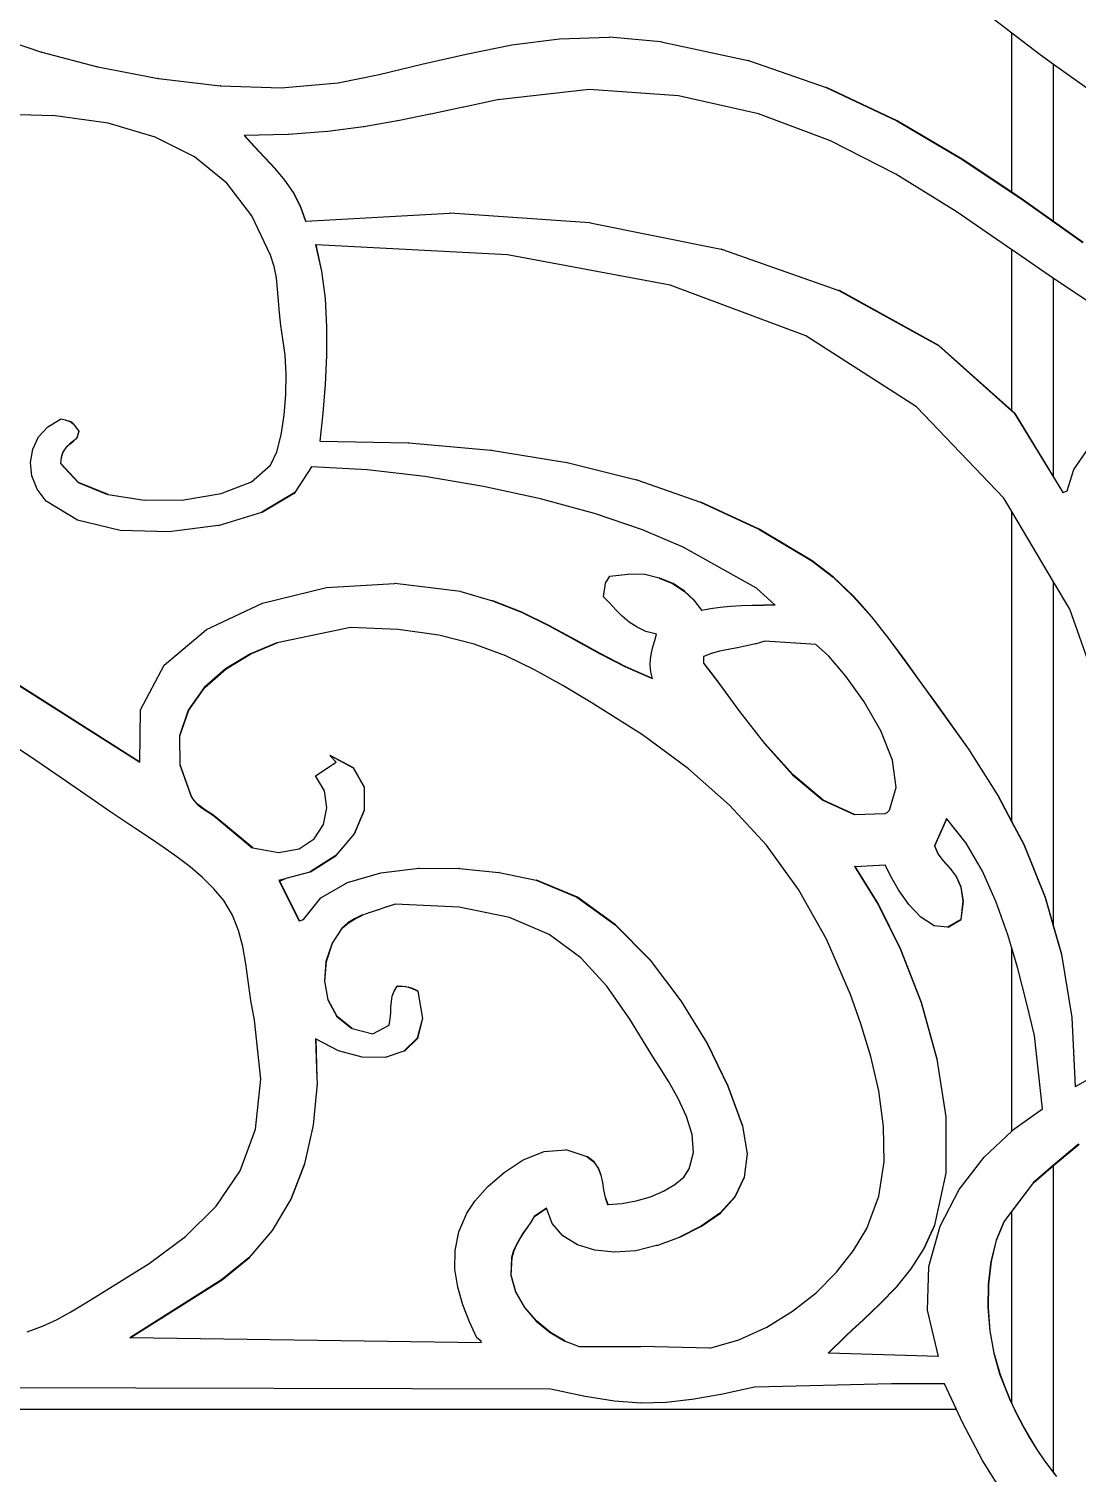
# Model space of a CAD drawing. Header units: inches. Extents: x -343 to 13887, y -13069 to -746.
# Drawn here: x 3454.14 to 3466.87, y -9229.46 to -9211.92 of the extents above; entities that cross this region are included whole.
import ezdxf

# ---------------------------------------------------------------- set-up
doc = ezdxf.new("R2010")
doc.units = ezdxf.units.IN
doc.header["$LTSCALE"] = 17
doc.header["$MEASUREMENT"] = 0
doc.layers.add('OUTLINE', color=1, linetype='Continuous', lineweight=25)

# ---------------------------------------------------------------- blocks, each defined once
blk = doc.blocks.new('fddd')
for p, q in [((-430.42, -3274.936), (-430.787, -3274.655)), ((-442.791, -3274.97), (-442.204, -3275.167)), ((-435.913, -3275.006), (-435.311, -3274.987)), ((-435.311, -3274.987), (-435.31, -3274.987)), ((-435.306, -3274.987), (-435.31, -3274.987)), ((-434.684, -3275.041), (-435.306, -3274.987)), ((-430.42, -3276.869), (-430.42, -3274.936)), ((-430.075, -3275.2), (-430.42, -3274.936)), ((-442.2, -3275.167), (-442.204, -3275.167)), ((-442.2, -3275.167), (-441.523, -3275.345)), ((-437.048, -3275.19), (-436.492, -3275.08)), ((-436.492, -3275.08), (-435.913, -3275.006)), ((-434.68, -3275.041), (-434.684, -3275.041)), ((-434.68, -3275.041), (-433.622, -3275.269)), ((-441.519, -3275.345), (-441.523, -3275.345)), ((-441.519, -3275.345), (-440.788, -3275.487)), ((-438.102, -3275.438), (-437.585, -3275.315)), ((-437.585, -3275.315), (-437.048, -3275.19)), ((-433.617, -3275.269), (-433.622, -3275.269)), ((-433.617, -3275.269), (-432.673, -3275.596)), ((-429.913, -3275.316), (-430.075, -3275.2)), ((-429.913, -3277.223), (-429.913, -3275.316)), ((-429.345, -3275.722), (-429.913, -3275.316)), ((-440.783, -3275.487), (-440.788, -3275.487)), ((-440.783, -3275.487), (-440.033, -3275.578)), ((-438.602, -3275.538), (-438.102, -3275.438)), ((-440.028, -3275.578), (-440.033, -3275.578)), ((-440.028, -3275.578), (-439.293, -3275.601)), ((-439.293, -3275.601), (-438.602, -3275.538)), ((-435.552, -3275.621), (-436.663, -3275.746)), ((-434.467, -3275.698), (-435.552, -3275.621)), ((-433.496, -3275.916), (-434.467, -3275.698)), ((-432.673, -3275.596), (-431.817, -3276.002)), ((-432.669, -3275.596), (-432.673, -3275.596)), ((-431.812, -3276.002), (-432.669, -3275.596)), ((-437.082, -3275.834), (-437.477, -3275.921)), ((-437.077, -3275.834), (-437.082, -3275.834)), ((-436.668, -3275.746), (-437.077, -3275.834)), ((-436.663, -3275.746), (-436.668, -3275.746)), ((-442.843, -3275.912), (-442.067, -3275.937)), ((-441.395, -3276.031), (-442.067, -3275.937)), ((-440.823, -3276.198), (-441.395, -3276.031)), ((-437.881, -3276.002), (-438.288, -3276.073)), ((-437.876, -3276.002), (-437.881, -3276.002)), ((-437.482, -3275.921), (-437.876, -3276.002)), ((-437.477, -3275.921), (-437.482, -3275.921)), ((-432.623, -3276.244), (-433.496, -3275.916)), ((-431.817, -3276.002), (-431.027, -3276.465)), ((-431.812, -3276.002), (-431.817, -3276.002)), ((-431.023, -3276.465), (-431.812, -3276.002)), ((-440.344, -3276.439), (-440.823, -3276.198)), ((-439.743, -3276.181), (-439.621, -3276.313)), ((-439.738, -3276.181), (-439.743, -3276.181)), ((-439.21, -3276.167), (-439.738, -3276.181)), ((-439.616, -3276.313), (-439.738, -3276.181)), ((-439.206, -3276.167), (-439.21, -3276.167)), ((-438.732, -3276.129), (-439.206, -3276.167)), ((-438.727, -3276.129), (-438.732, -3276.129)), ((-438.293, -3276.073), (-438.727, -3276.129)), ((-438.288, -3276.073), (-438.293, -3276.073)), ((-439.621, -3276.313), (-439.495, -3276.445)), ((-439.616, -3276.313), (-439.621, -3276.313)), ((-439.49, -3276.445), (-439.616, -3276.313)), ((-431.829, -3276.651), (-432.623, -3276.244)), ((-439.955, -3276.757), (-440.344, -3276.439)), ((-439.495, -3276.445), (-439.37, -3276.58)), ((-439.49, -3276.445), (-439.495, -3276.445)), ((-439.366, -3276.58), (-439.49, -3276.445)), ((-431.027, -3276.465), (-430.282, -3276.965)), ((-431.023, -3276.465), (-431.027, -3276.465)), ((-430.42, -3276.869), (-431.023, -3276.465)), ((-439.37, -3276.58), (-439.253, -3276.722)), ((-439.366, -3276.58), (-439.37, -3276.58)), ((-439.248, -3276.722), (-439.366, -3276.58)), ((-439.253, -3276.722), (-439.148, -3276.873)), ((-439.248, -3276.722), (-439.253, -3276.722)), ((-439.143, -3276.873), (-439.248, -3276.722)), ((-431.097, -3277.104), (-431.829, -3276.651)), ((-439.648, -3277.154), (-439.955, -3276.757)), ((-439.148, -3276.873), (-439.062, -3277.038)), ((-439.143, -3276.873), (-439.148, -3276.873)), ((-439.057, -3277.038), (-439.143, -3276.873)), ((-430.278, -3276.965), (-430.42, -3276.869)), ((-439.062, -3277.038), (-438.999, -3277.218)), ((-439.057, -3277.038), (-439.062, -3277.038)), ((-438.994, -3277.218), (-439.057, -3277.038)), ((-430.42, -3277.567), (-431.097, -3277.104)), ((-430.282, -3276.965), (-429.559, -3277.478)), ((-430.278, -3276.965), (-430.282, -3276.965)), ((-429.913, -3277.223), (-430.278, -3276.965)), ((-439.421, -3277.633), (-439.648, -3277.154)), ((-438.999, -3277.218), (-438.994, -3277.218)), ((-438.994, -3277.218), (-437.248, -3277.122)), ((-437.248, -3277.122), (-437.245, -3277.122)), ((-437.243, -3277.122), (-437.245, -3277.122)), ((-435.545, -3277.241), (-437.243, -3277.122)), ((-435.54, -3277.241), (-435.545, -3277.241)), ((-435.54, -3277.241), (-433.949, -3277.559)), ((-429.554, -3277.478), (-429.913, -3277.223)), ((-438.875, -3277.508), (-438.804, -3277.828)), ((-438.87, -3277.509), (-438.875, -3277.508)), ((-438.799, -3277.828), (-438.87, -3277.509)), ((-436.546, -3277.629), (-438.87, -3277.509)), ((-434.569, -3277.998), (-436.546, -3277.629)), ((-433.945, -3277.559), (-433.949, -3277.559)), ((-433.945, -3277.559), (-432.519, -3278.061)), ((-430.42, -3279.519), (-430.42, -3277.567)), ((-430.41, -3277.573), (-430.42, -3277.567)), ((-429.913, -3277.915), (-430.41, -3277.573)), ((-439.379, -3277.77), (-439.421, -3277.633)), ((-439.352, -3277.908), (-439.379, -3277.77)), ((-439.336, -3278.046), (-439.352, -3277.908)), ((-438.799, -3277.828), (-438.804, -3277.828)), ((-438.804, -3277.828), (-438.761, -3278.161)), ((-438.756, -3278.161), (-438.799, -3277.828)), ((-429.913, -3280.322), (-429.913, -3277.915)), ((-429.75, -3278.027), (-429.913, -3277.915)), ((-439.324, -3278.188), (-439.336, -3278.046)), ((-432.92, -3278.614), (-434.569, -3277.998)), ((-432.519, -3278.061), (-431.311, -3278.731)), ((-432.514, -3278.061), (-432.519, -3278.061)), ((-431.307, -3278.731), (-432.514, -3278.061)), ((-429.5, -3278.193), (-429.75, -3278.027)), ((-439.313, -3278.334), (-439.324, -3278.188)), ((-438.756, -3278.161), (-438.761, -3278.161)), ((-438.761, -3278.161), (-438.742, -3278.503)), ((-438.737, -3278.503), (-438.756, -3278.161)), ((-439.297, -3278.487), (-439.313, -3278.334)), ((-439.272, -3278.649), (-439.297, -3278.487)), ((-438.742, -3278.503), (-438.743, -3278.755)), ((-438.737, -3278.503), (-438.742, -3278.503)), ((-438.738, -3278.755), (-438.737, -3278.503)), ((-439.245, -3278.846), (-439.272, -3278.649)), ((-431.576, -3279.476), (-432.92, -3278.614)), ((-439.233, -3279.077), (-439.245, -3278.846)), ((-438.743, -3278.852), (-438.76, -3279.202)), ((-438.755, -3279.202), (-438.738, -3278.852)), ((-438.743, -3278.755), (-438.738, -3278.755)), ((-438.743, -3278.755), (-438.743, -3278.852)), ((-438.738, -3278.852), (-438.743, -3278.852)), ((-438.738, -3278.852), (-438.738, -3278.755)), ((-431.307, -3278.731), (-431.311, -3278.731)), ((-431.311, -3278.731), (-430.386, -3279.555)), ((-431.307, -3278.731), (-430.42, -3279.519)), ((-439.236, -3279.325), (-439.233, -3279.077)), ((-438.76, -3279.202), (-438.789, -3279.551)), ((-438.784, -3279.551), (-438.755, -3279.202)), ((-438.755, -3279.202), (-438.76, -3279.202)), ((-439.256, -3279.576), (-439.236, -3279.325)), ((-438.789, -3279.551), (-438.825, -3279.893)), ((-438.821, -3279.893), (-438.784, -3279.551)), ((-438.784, -3279.551), (-438.789, -3279.551)), ((-430.516, -3280.582), (-431.576, -3279.476)), ((-430.381, -3279.555), (-430.42, -3279.519)), ((-430.381, -3279.555), (-430.386, -3279.555)), ((-430.386, -3279.555), (-429.913, -3280.329)), ((-429.913, -3280.322), (-430.381, -3279.555)), ((-442.241, -3279.84), (-442.129, -3279.716)), ((-442.129, -3279.716), (-441.975, -3279.624)), ((-441.972, -3279.625), (-441.975, -3279.624)), ((-441.97, -3279.624), (-441.972, -3279.625)), ((-441.915, -3279.635), (-441.97, -3279.624)), ((-441.91, -3279.635), (-441.915, -3279.635)), ((-441.91, -3279.635), (-441.872, -3279.648)), ((-441.868, -3279.648), (-441.872, -3279.648)), ((-441.872, -3279.648), (-441.842, -3279.663)), ((-441.837, -3279.663), (-441.868, -3279.648)), ((-441.837, -3279.663), (-441.842, -3279.663)), ((-441.842, -3279.663), (-441.819, -3279.681)), ((-441.814, -3279.681), (-441.837, -3279.663)), ((-441.819, -3279.681), (-441.8, -3279.704)), ((-441.814, -3279.681), (-441.819, -3279.681)), ((-441.795, -3279.704), (-441.814, -3279.681)), ((-441.795, -3279.704), (-441.8, -3279.704)), ((-441.8, -3279.704), (-441.779, -3279.733)), ((-441.774, -3279.733), (-441.795, -3279.704)), ((-441.774, -3279.733), (-441.779, -3279.733)), ((-441.779, -3279.733), (-441.752, -3279.769)), ((-441.747, -3279.769), (-441.774, -3279.733)), ((-439.292, -3279.813), (-439.256, -3279.576)), ((-442.311, -3279.988), (-442.241, -3279.84)), ((-441.82, -3279.891), (-441.86, -3279.925)), ((-441.856, -3279.925), (-441.816, -3279.891)), ((-441.776, -3279.852), (-441.82, -3279.891)), ((-441.816, -3279.891), (-441.82, -3279.891)), ((-441.816, -3279.891), (-441.772, -3279.852)), ((-441.752, -3279.769), (-441.776, -3279.852)), ((-441.772, -3279.852), (-441.776, -3279.852)), ((-441.772, -3279.852), (-441.747, -3279.769)), ((-441.747, -3279.769), (-441.752, -3279.769)), ((-439.347, -3280.02), (-439.292, -3279.813)), ((-438.821, -3279.893), (-438.825, -3279.893)), ((-438.821, -3279.893), (-437.746, -3279.914)), ((-442.338, -3280.149), (-442.311, -3279.988)), ((-441.949, -3280.034), (-441.965, -3280.09)), ((-441.961, -3280.09), (-441.944, -3280.034)), ((-441.925, -3279.991), (-441.949, -3280.034)), ((-441.944, -3280.034), (-441.949, -3280.034)), ((-441.944, -3280.034), (-441.92, -3279.991)), ((-441.895, -3279.956), (-441.925, -3279.991)), ((-441.92, -3279.991), (-441.925, -3279.991)), ((-441.92, -3279.991), (-441.891, -3279.956)), ((-441.86, -3279.925), (-441.895, -3279.956)), ((-441.891, -3279.956), (-441.895, -3279.956)), ((-441.891, -3279.956), (-441.856, -3279.925)), ((-441.856, -3279.925), (-441.86, -3279.925)), ((-439.421, -3280.184), (-439.347, -3280.02)), ((-437.742, -3279.914), (-437.746, -3279.914)), ((-437.742, -3279.914), (-436.748, -3280.001)), ((-436.743, -3280.001), (-436.748, -3280.001)), ((-436.743, -3280.001), (-435.826, -3280.151)), ((-429.668, -3280.235), (-429.513, -3280.012)), ((-442.32, -3280.314), (-442.338, -3280.149)), ((-441.965, -3280.09), (-441.975, -3280.163)), ((-441.97, -3280.163), (-441.975, -3280.163)), ((-441.975, -3280.163), (-441.76, -3280.392)), ((-441.97, -3280.163), (-441.961, -3280.09)), ((-441.755, -3280.392), (-441.97, -3280.163)), ((-441.961, -3280.09), (-441.965, -3280.09)), ((-439.652, -3280.387), (-439.421, -3280.184)), ((-438.925, -3280.204), (-439.127, -3280.515)), ((-439.122, -3280.515), (-438.92, -3280.205)), ((-438.92, -3280.205), (-438.925, -3280.204)), ((-438.251, -3280.241), (-438.92, -3280.205)), ((-437.547, -3280.322), (-438.251, -3280.241)), ((-435.821, -3280.151), (-435.826, -3280.151)), ((-435.821, -3280.151), (-434.978, -3280.362)), ((-429.75, -3280.495), (-429.668, -3280.235)), ((-442.257, -3280.474), (-442.32, -3280.314)), ((-441.755, -3280.392), (-441.76, -3280.392)), ((-441.76, -3280.392), (-441.401, -3280.538)), ((-441.396, -3280.538), (-441.755, -3280.392)), ((-440.023, -3280.528), (-439.652, -3280.387)), ((-436.835, -3280.442), (-437.547, -3280.322)), ((-434.973, -3280.362), (-434.978, -3280.362)), ((-434.973, -3280.362), (-434.201, -3280.633)), ((-429.913, -3280.329), (-429.913, -3280.322)), ((-429.795, -3280.514), (-429.913, -3280.322)), ((-429.913, -3280.329), (-429.799, -3280.516)), ((-442.148, -3280.619), (-442.257, -3280.474)), ((-441.396, -3280.538), (-441.401, -3280.538)), ((-441.396, -3280.538), (-440.954, -3280.608)), ((-440.954, -3280.608), (-440.475, -3280.603)), ((-440.475, -3280.603), (-440.023, -3280.528)), ((-439.127, -3280.515), (-439.528, -3280.755)), ((-439.523, -3280.755), (-439.122, -3280.515)), ((-439.122, -3280.515), (-439.127, -3280.515)), ((-436.142, -3280.594), (-436.835, -3280.442)), ((-435.49, -3280.771), (-436.142, -3280.594)), ((-430.42, -3280.744), (-430.516, -3280.582)), ((-429.799, -3280.516), (-429.795, -3280.514)), ((-429.795, -3280.514), (-429.75, -3280.495)), ((-441.768, -3280.853), (-442.148, -3280.619)), ((-440.056, -3280.917), (-439.528, -3280.755)), ((-439.523, -3280.755), (-439.528, -3280.755)), ((-434.905, -3280.968), (-435.49, -3280.771)), ((-434.201, -3280.633), (-433.493, -3280.961)), ((-434.196, -3280.633), (-434.201, -3280.633)), ((-433.488, -3280.961), (-434.196, -3280.633)), ((-430.42, -3284.509), (-430.42, -3280.744)), ((-429.913, -3281.601), (-430.42, -3280.744)), ((-441.248, -3280.975), (-441.768, -3280.853)), ((-440.06, -3280.917), (-440.652, -3280.993)), ((-440.056, -3280.917), (-440.06, -3280.917)), ((-433.488, -3280.961), (-433.493, -3280.961)), ((-433.493, -3280.961), (-432.849, -3281.345)), ((-432.845, -3281.345), (-433.488, -3280.961)), ((-440.652, -3280.993), (-441.248, -3280.975)), ((-434.412, -3281.179), (-434.905, -3280.968)), ((-433.519, -3281.677), (-434.412, -3281.179)), ((-432.845, -3281.345), (-432.849, -3281.345)), ((-432.849, -3281.345), (-432.589, -3281.545)), ((-432.584, -3281.545), (-432.845, -3281.345)), ((-438.741, -3281.669), (-437.919, -3281.619)), ((-437.917, -3281.619), (-437.919, -3281.619)), ((-437.914, -3281.619), (-437.917, -3281.619)), ((-437.114, -3281.718), (-437.914, -3281.619)), ((-435.379, -3281.781), (-435.354, -3281.615)), ((-435.354, -3281.615), (-435.304, -3281.532)), ((-435.304, -3281.532), (-435.085, -3281.505)), ((-435.081, -3281.505), (-435.085, -3281.505)), ((-435.08, -3281.505), (-435.081, -3281.505)), ((-434.883, -3281.513), (-435.08, -3281.505)), ((-434.878, -3281.513), (-434.883, -3281.513)), ((-434.701, -3281.554), (-434.878, -3281.513)), ((-434.701, -3281.554), (-434.539, -3281.621)), ((-434.696, -3281.554), (-434.701, -3281.554)), ((-434.534, -3281.621), (-434.696, -3281.554)), ((-434.539, -3281.621), (-434.399, -3281.712)), ((-434.534, -3281.621), (-434.539, -3281.621)), ((-434.394, -3281.712), (-434.534, -3281.621)), ((-432.584, -3281.545), (-432.589, -3281.545)), ((-432.589, -3281.545), (-432.349, -3281.774)), ((-432.344, -3281.774), (-432.584, -3281.545)), ((-429.913, -3285.774), (-429.913, -3281.601)), ((-429.716, -3281.932), (-429.913, -3281.601)), ((-439.522, -3281.859), (-438.741, -3281.669)), ((-437.11, -3281.718), (-437.114, -3281.718)), ((-437.11, -3281.718), (-436.728, -3281.83)), ((-436.723, -3281.83), (-436.728, -3281.83)), ((-436.728, -3281.83), (-436.375, -3281.97)), ((-436.37, -3281.97), (-436.723, -3281.83)), ((-435.302, -3281.86), (-435.379, -3281.781)), ((-434.394, -3281.712), (-434.399, -3281.712)), ((-434.399, -3281.712), (-434.282, -3281.822)), ((-434.277, -3281.822), (-434.394, -3281.712)), ((-434.282, -3281.822), (-434.188, -3281.946)), ((-434.277, -3281.822), (-434.282, -3281.822)), ((-434.184, -3281.946), (-434.277, -3281.822)), ((-433.296, -3281.884), (-433.519, -3281.677)), ((-432.344, -3281.774), (-432.349, -3281.774)), ((-432.349, -3281.774), (-432.267, -3281.866)), ((-432.263, -3281.865), (-432.344, -3281.774)), ((-440.199, -3282.177), (-439.522, -3281.859)), ((-436.375, -3281.97), (-436.047, -3282.13)), ((-436.37, -3281.97), (-436.375, -3281.97)), ((-436.043, -3282.13), (-436.37, -3281.97)), ((-435.228, -3281.94), (-435.302, -3281.86)), ((-435.151, -3282.017), (-435.228, -3281.94)), ((-434.188, -3281.946), (-434.184, -3281.946)), ((-434.184, -3281.946), (-434.079, -3281.923)), ((-434.079, -3281.923), (-433.962, -3281.906)), ((-433.962, -3281.906), (-433.838, -3281.894)), ((-433.838, -3281.894), (-433.709, -3281.887)), ((-433.709, -3281.887), (-433.574, -3281.884)), ((-433.574, -3281.884), (-433.436, -3281.884)), ((-433.436, -3281.884), (-433.434, -3281.884)), ((-433.431, -3281.884), (-433.434, -3281.884)), ((-433.296, -3281.884), (-433.431, -3281.884)), ((-432.267, -3281.866), (-432.263, -3281.865)), ((-432.267, -3281.866), (-432.126, -3282.024)), ((-432.121, -3282.024), (-432.263, -3281.865)), ((-429.155, -3283.523), (-429.716, -3281.932)), ((-440.713, -3282.612), (-440.199, -3282.177)), ((-438.453, -3282.154), (-439.341, -3282.341)), ((-437.874, -3282.177), (-438.453, -3282.154)), ((-437.379, -3282.246), (-437.874, -3282.177)), ((-436.047, -3282.13), (-435.734, -3282.301)), ((-436.043, -3282.13), (-436.047, -3282.13)), ((-435.729, -3282.301), (-436.043, -3282.13)), ((-435.067, -3282.089), (-435.151, -3282.017)), ((-434.972, -3282.151), (-435.067, -3282.089)), ((-434.863, -3282.202), (-434.972, -3282.151)), ((-432.121, -3282.024), (-432.126, -3282.024)), ((-432.126, -3282.024), (-431.917, -3282.289)), ((-431.912, -3282.289), (-432.121, -3282.024)), ((-439.346, -3282.341), (-439.666, -3282.473)), ((-439.662, -3282.473), (-439.341, -3282.341)), ((-439.341, -3282.341), (-439.346, -3282.341)), ((-436.949, -3282.356), (-437.379, -3282.246)), ((-436.567, -3282.499), (-436.949, -3282.356)), ((-435.729, -3282.301), (-435.734, -3282.301)), ((-435.734, -3282.301), (-435.426, -3282.471)), ((-435.421, -3282.471), (-435.729, -3282.301)), ((-434.734, -3282.237), (-434.863, -3282.202)), ((-434.778, -3282.389), (-434.756, -3282.314)), ((-434.756, -3282.314), (-434.734, -3282.237)), ((-433.531, -3282.352), (-433.639, -3282.378)), ((-433.526, -3282.352), (-433.531, -3282.352)), ((-433.42, -3282.32), (-433.526, -3282.352)), ((-432.8, -3282.361), (-433.42, -3282.32)), ((-432.643, -3282.502), (-432.8, -3282.361)), ((-431.912, -3282.289), (-431.917, -3282.289)), ((-431.917, -3282.289), (-431.718, -3282.559)), ((-431.713, -3282.559), (-431.912, -3282.289)), ((-439.666, -3282.473), (-439.968, -3282.656)), ((-439.963, -3282.656), (-439.662, -3282.473)), ((-439.662, -3282.473), (-439.666, -3282.473)), ((-436.215, -3282.669), (-436.567, -3282.499)), ((-435.421, -3282.471), (-435.426, -3282.471)), ((-435.426, -3282.471), (-435.112, -3282.633)), ((-435.107, -3282.633), (-435.421, -3282.471)), ((-434.814, -3282.614), (-434.81, -3282.538)), ((-434.81, -3282.538), (-434.797, -3282.463)), ((-434.797, -3282.463), (-434.778, -3282.389)), ((-434.164, -3282.506), (-434.164, -3282.589)), ((-434.159, -3282.506), (-434.164, -3282.506)), ((-434.07, -3282.471), (-434.159, -3282.506)), ((-434.159, -3282.589), (-434.159, -3282.506)), ((-434.066, -3282.471), (-434.07, -3282.471)), ((-433.97, -3282.443), (-434.066, -3282.471)), ((-433.965, -3282.443), (-433.97, -3282.443)), ((-433.865, -3282.421), (-433.965, -3282.443)), ((-433.86, -3282.421), (-433.865, -3282.421)), ((-433.755, -3282.4), (-433.86, -3282.421)), ((-433.75, -3282.4), (-433.755, -3282.4)), ((-433.643, -3282.378), (-433.75, -3282.4)), ((-433.639, -3282.378), (-433.643, -3282.378)), ((-432.435, -3282.744), (-432.643, -3282.502)), ((-442.967, -3282.548), (-441.008, -3283.792)), ((-441.008, -3283.789), (-442.962, -3282.548)), ((-441.003, -3283.154), (-440.713, -3282.612)), ((-439.968, -3282.656), (-440.227, -3282.885)), ((-440.222, -3282.885), (-439.963, -3282.656)), ((-439.963, -3282.656), (-439.968, -3282.656)), ((-435.874, -3282.861), (-436.215, -3282.669)), ((-435.107, -3282.633), (-435.112, -3282.633)), ((-435.112, -3282.633), (-434.783, -3282.776)), ((-434.784, -3282.774), (-435.107, -3282.633)), ((-434.806, -3282.693), (-434.814, -3282.614)), ((-434.784, -3282.774), (-434.806, -3282.693)), ((-434.159, -3282.589), (-434.164, -3282.589)), ((-434.164, -3282.589), (-434.059, -3282.724)), ((-434.056, -3282.722), (-434.159, -3282.589)), ((-431.718, -3282.559), (-431.526, -3282.828)), ((-431.713, -3282.559), (-431.718, -3282.559)), ((-431.521, -3282.828), (-431.713, -3282.559)), ((-440.227, -3282.885), (-440.421, -3283.158)), ((-440.416, -3283.158), (-440.222, -3282.885)), ((-440.222, -3282.885), (-440.227, -3282.885)), ((-435.527, -3283.066), (-435.874, -3282.861)), ((-434.783, -3282.776), (-434.784, -3282.774)), ((-434.059, -3282.724), (-434.056, -3282.722)), ((-434.059, -3282.724), (-433.978, -3282.829)), ((-433.973, -3282.829), (-434.056, -3282.722)), ((-433.978, -3282.829), (-433.727, -3283.173)), ((-433.973, -3282.829), (-433.978, -3282.829)), ((-433.722, -3283.173), (-433.973, -3282.829)), ((-432.213, -3283.057), (-432.435, -3282.744)), ((-431.526, -3282.828), (-431.337, -3283.087)), ((-431.521, -3282.828), (-431.526, -3282.828)), ((-431.332, -3283.087), (-431.521, -3282.828)), ((-434.907, -3283.459), (-435.527, -3283.066)), ((-432.012, -3283.408), (-432.213, -3283.057)), ((-441.008, -3283.789), (-441.003, -3283.154)), ((-440.421, -3283.158), (-440.528, -3283.471)), ((-440.523, -3283.471), (-440.416, -3283.158)), ((-440.416, -3283.158), (-440.421, -3283.158)), ((-433.727, -3283.173), (-433.424, -3283.564)), ((-433.722, -3283.173), (-433.727, -3283.173)), ((-433.419, -3283.564), (-433.722, -3283.173)), ((-431.332, -3283.087), (-431.337, -3283.087)), ((-431.337, -3283.087), (-430.947, -3283.631)), ((-430.942, -3283.631), (-431.332, -3283.087)), ((-431.87, -3283.765), (-432.012, -3283.408)), ((-442.272, -3283.771), (-442.581, -3283.565)), ((-440.528, -3283.471), (-440.524, -3283.822)), ((-440.523, -3283.471), (-440.528, -3283.471)), ((-440.52, -3283.822), (-440.523, -3283.471)), ((-434.348, -3283.871), (-434.907, -3283.459)), ((-433.424, -3283.564), (-433.082, -3283.943)), ((-433.419, -3283.564), (-433.424, -3283.564)), ((-433.077, -3283.943), (-433.419, -3283.564)), ((-441.967, -3283.979), (-442.272, -3283.771)), ((-438.627, -3283.792), (-438.701, -3283.709)), ((-438.697, -3283.709), (-438.701, -3283.709)), ((-438.701, -3283.709), (-438.692, -3283.714)), ((-438.413, -3283.86), (-438.697, -3283.709)), ((-438.697, -3283.709), (-438.692, -3283.714)), ((-438.692, -3283.714), (-438.418, -3283.86)), ((-431.823, -3284.098), (-431.87, -3283.765)), ((-430.942, -3283.631), (-430.947, -3283.631)), ((-430.947, -3283.631), (-430.59, -3284.196)), ((-430.585, -3284.196), (-430.942, -3283.631)), ((-441.008, -3283.792), (-441.008, -3283.789)), ((-440.524, -3283.822), (-440.388, -3284.207)), ((-440.52, -3283.822), (-440.524, -3283.822)), ((-440.383, -3284.207), (-440.52, -3283.822)), ((-438.875, -3283.958), (-438.627, -3283.792)), ((-438.418, -3283.86), (-438.285, -3284.093)), ((-438.413, -3283.86), (-438.418, -3283.86)), ((-438.28, -3284.093), (-438.413, -3283.86)), ((-433.847, -3284.314), (-434.348, -3283.871)), ((-433.082, -3283.943), (-432.715, -3284.25)), ((-433.077, -3283.943), (-433.082, -3283.943)), ((-432.71, -3284.25), (-433.077, -3283.943)), ((-441.664, -3284.188), (-441.967, -3283.979)), ((-438.769, -3284.139), (-438.875, -3283.958)), ((-438.285, -3284.093), (-438.287, -3284.372)), ((-438.28, -3284.093), (-438.285, -3284.093)), ((-438.282, -3284.372), (-438.28, -3284.093)), ((-431.907, -3284.373), (-431.823, -3284.098)), ((-441.361, -3284.396), (-441.664, -3284.188)), ((-440.388, -3284.207), (-440.355, -3284.256)), ((-440.383, -3284.207), (-440.388, -3284.207)), ((-440.35, -3284.256), (-440.383, -3284.207)), ((-440.355, -3284.256), (-440.314, -3284.299)), ((-440.35, -3284.256), (-440.355, -3284.256)), ((-440.309, -3284.299), (-440.35, -3284.256)), ((-438.737, -3284.344), (-438.769, -3284.139)), ((-432.715, -3284.25), (-432.335, -3284.426)), ((-432.71, -3284.25), (-432.715, -3284.25)), ((-432.331, -3284.426), (-432.71, -3284.25)), ((-430.585, -3284.196), (-430.59, -3284.196)), ((-430.59, -3284.196), (-430.42, -3284.518)), ((-430.42, -3284.509), (-430.585, -3284.196)), ((-441.057, -3284.601), (-441.361, -3284.396)), ((-440.314, -3284.299), (-440.267, -3284.337)), ((-440.309, -3284.299), (-440.314, -3284.299)), ((-440.262, -3284.337), (-440.309, -3284.299)), ((-440.267, -3284.337), (-440.217, -3284.372)), ((-440.262, -3284.337), (-440.267, -3284.337)), ((-440.212, -3284.372), (-440.262, -3284.337)), ((-440.217, -3284.372), (-440.165, -3284.406)), ((-440.212, -3284.372), (-440.217, -3284.372)), ((-440.16, -3284.406), (-440.212, -3284.372)), ((-440.165, -3284.406), (-440.113, -3284.44)), ((-440.16, -3284.406), (-440.165, -3284.406)), ((-440.109, -3284.44), (-440.16, -3284.406)), ((-440.113, -3284.44), (-440.065, -3284.477)), ((-440.109, -3284.44), (-440.113, -3284.44)), ((-440.061, -3284.477), (-440.109, -3284.44)), ((-438.778, -3284.546), (-438.737, -3284.344)), ((-438.287, -3284.372), (-438.407, -3284.661)), ((-438.403, -3284.661), (-438.282, -3284.372)), ((-438.282, -3284.372), (-438.287, -3284.372)), ((-433.401, -3284.799), (-433.847, -3284.314)), ((-432.335, -3284.426), (-432.331, -3284.426)), ((-432.331, -3284.426), (-431.957, -3284.414)), ((-431.957, -3284.414), (-431.941, -3284.405)), ((-431.941, -3284.405), (-431.932, -3284.4)), ((-431.932, -3284.4), (-431.924, -3284.393)), ((-431.924, -3284.393), (-431.918, -3284.386)), ((-431.918, -3284.386), (-431.907, -3284.373)), ((-440.893, -3284.71), (-441.057, -3284.601)), ((-440.065, -3284.477), (-439.644, -3284.829)), ((-440.061, -3284.477), (-440.065, -3284.477)), ((-439.639, -3284.829), (-440.061, -3284.477)), ((-438.891, -3284.721), (-438.778, -3284.546)), ((-431.213, -3284.477), (-431.361, -3284.808)), ((-431.357, -3284.808), (-431.21, -3284.48)), ((-431.21, -3284.48), (-431.213, -3284.477)), ((-430.976, -3284.773), (-431.21, -3284.48)), ((-430.42, -3284.518), (-430.42, -3284.509)), ((-430.271, -3284.792), (-430.42, -3284.509)), ((-430.42, -3284.518), (-430.276, -3284.792)), ((-440.726, -3284.822), (-440.893, -3284.71)), ((-440.56, -3284.94), (-440.726, -3284.822)), ((-439.074, -3284.844), (-438.891, -3284.721)), ((-438.407, -3284.661), (-438.631, -3284.923)), ((-438.626, -3284.923), (-438.403, -3284.661)), ((-438.403, -3284.661), (-438.407, -3284.661)), ((-433.01, -3285.337), (-433.401, -3284.799)), ((-431.361, -3284.808), (-431.32, -3284.904)), ((-431.357, -3284.808), (-431.361, -3284.808)), ((-431.316, -3284.904), (-431.357, -3284.808)), ((-430.777, -3285.115), (-430.976, -3284.773)), ((-430.276, -3284.792), (-430.015, -3285.432)), ((-430.271, -3284.792), (-430.276, -3284.792)), ((-430.01, -3285.432), (-430.271, -3284.792)), ((-440.399, -3285.062), (-440.56, -3284.94)), ((-439.639, -3284.829), (-439.644, -3284.829)), ((-439.639, -3284.829), (-439.325, -3284.888)), ((-439.325, -3284.888), (-439.074, -3284.844)), ((-438.631, -3284.923), (-438.941, -3285.123)), ((-438.936, -3285.123), (-438.626, -3284.923)), ((-438.626, -3284.923), (-438.631, -3284.923)), ((-431.32, -3284.904), (-431.252, -3284.989)), ((-431.316, -3284.904), (-431.32, -3284.904)), ((-431.248, -3284.989), (-431.316, -3284.904)), ((-431.252, -3284.989), (-431.173, -3285.077)), ((-431.248, -3284.989), (-431.252, -3284.989)), ((-431.168, -3285.077), (-431.248, -3284.989)), ((-440.248, -3285.192), (-440.399, -3285.062)), ((-439.233, -3285.2), (-438.941, -3285.123)), ((-438.936, -3285.123), (-438.941, -3285.123)), ((-438.489, -3285.25), (-438.082, -3285.133)), ((-438.082, -3285.133), (-437.621, -3285.079)), ((-437.616, -3285.079), (-437.621, -3285.079)), ((-437.616, -3285.079), (-437.134, -3285.081)), ((-437.129, -3285.081), (-437.134, -3285.081)), ((-437.129, -3285.081), (-436.65, -3285.131)), ((-436.645, -3285.131), (-436.65, -3285.131)), ((-436.645, -3285.131), (-436.197, -3285.223)), ((-432.329, -3285.057), (-432.05, -3285.506)), ((-432.324, -3285.057), (-432.329, -3285.057)), ((-432.324, -3285.057), (-431.957, -3285.037)), ((-432.045, -3285.506), (-432.324, -3285.057)), ((-431.895, -3285.169), (-431.957, -3285.037)), ((-431.797, -3285.34), (-431.895, -3285.169)), ((-431.173, -3285.077), (-431.096, -3285.179)), ((-431.168, -3285.077), (-431.173, -3285.077)), ((-431.091, -3285.179), (-431.168, -3285.077)), ((-430.609, -3285.489), (-430.777, -3285.115)), ((-440.11, -3285.328), (-440.248, -3285.192)), ((-439.991, -3285.472), (-440.11, -3285.328)), ((-439.317, -3285.223), (-439.321, -3285.223)), ((-439.321, -3285.223), (-439.314, -3285.238)), ((-439.317, -3285.223), (-439.239, -3285.203)), ((-439.31, -3285.237), (-439.317, -3285.223)), ((-439.314, -3285.238), (-439.31, -3285.237)), ((-439.314, -3285.238), (-439.073, -3285.721)), ((-439.31, -3285.237), (-439.239, -3285.203)), ((-439.069, -3285.719), (-439.31, -3285.237)), ((-439.239, -3285.203), (-439.233, -3285.2)), ((-438.813, -3285.436), (-438.489, -3285.25)), ((-436.197, -3285.223), (-435.701, -3285.43)), ((-436.192, -3285.223), (-436.197, -3285.223)), ((-435.696, -3285.43), (-436.192, -3285.223)), ((-432.67, -3285.938), (-433.01, -3285.337)), ((-431.671, -3285.518), (-431.797, -3285.34)), ((-431.096, -3285.179), (-431.038, -3285.309)), ((-431.091, -3285.179), (-431.096, -3285.179)), ((-431.034, -3285.309), (-431.091, -3285.179)), ((-431.038, -3285.309), (-431.014, -3285.478)), ((-431.034, -3285.309), (-431.038, -3285.309)), ((-431.009, -3285.478), (-431.034, -3285.309)), ((-439.885, -3285.647), (-439.991, -3285.472)), ((-439.024, -3285.7), (-438.813, -3285.436)), ((-438.808, -3285.437), (-438.809, -3285.438)), ((-437.908, -3285.513), (-438.008, -3285.549)), ((-437.132, -3285.55), (-437.908, -3285.513)), ((-435.701, -3285.43), (-435.237, -3285.765)), ((-435.696, -3285.43), (-435.701, -3285.43)), ((-435.232, -3285.765), (-435.696, -3285.43)), ((-432.05, -3285.506), (-431.772, -3286.067)), ((-432.045, -3285.506), (-432.05, -3285.506)), ((-431.767, -3286.067), (-432.045, -3285.506)), ((-431.524, -3285.673), (-431.671, -3285.518)), ((-431.014, -3285.478), (-431.039, -3285.7)), ((-431.034, -3285.7), (-431.009, -3285.478)), ((-431.009, -3285.478), (-431.014, -3285.478)), ((-430.468, -3285.887), (-430.609, -3285.489)), ((-430.01, -3285.432), (-430.015, -3285.432)), ((-430.015, -3285.432), (-429.913, -3285.791)), ((-429.913, -3285.774), (-430.01, -3285.432)), ((-439.81, -3285.833), (-439.885, -3285.647)), ((-439.069, -3285.719), (-439.024, -3285.7)), ((-438.401, -3285.691), (-438.482, -3285.741)), ((-438.477, -3285.741), (-438.396, -3285.691)), ((-438.312, -3285.65), (-438.401, -3285.691)), ((-438.396, -3285.691), (-438.401, -3285.691)), ((-438.396, -3285.691), (-438.307, -3285.65)), ((-438.307, -3285.65), (-438.312, -3285.65)), ((-438.217, -3285.614), (-438.307, -3285.65)), ((-438.212, -3285.614), (-438.217, -3285.614)), ((-438.116, -3285.582), (-438.212, -3285.614)), ((-438.111, -3285.582), (-438.116, -3285.582)), ((-438.013, -3285.549), (-438.111, -3285.582)), ((-438.008, -3285.549), (-438.013, -3285.549)), ((-436.519, -3285.676), (-437.132, -3285.55)), ((-436.037, -3285.885), (-436.519, -3285.676)), ((-431.364, -3285.776), (-431.524, -3285.673)), ((-431.039, -3285.7), (-431.2, -3285.795)), ((-431.195, -3285.795), (-431.034, -3285.7)), ((-431.034, -3285.7), (-431.039, -3285.7)), ((-439.758, -3286.03), (-439.81, -3285.833)), ((-439.073, -3285.721), (-439.069, -3285.719)), ((-438.553, -3285.804), (-438.676, -3285.987)), ((-438.671, -3285.987), (-438.548, -3285.804)), ((-438.482, -3285.741), (-438.553, -3285.804)), ((-438.548, -3285.804), (-438.553, -3285.804)), ((-438.548, -3285.804), (-438.477, -3285.741)), ((-438.477, -3285.741), (-438.482, -3285.741)), ((-435.237, -3285.765), (-434.813, -3286.194)), ((-435.232, -3285.765), (-435.237, -3285.765)), ((-434.808, -3286.194), (-435.232, -3285.765)), ((-431.2, -3285.795), (-431.364, -3285.776)), ((-431.195, -3285.795), (-431.2, -3285.795)), ((-429.913, -3285.791), (-429.913, -3285.774)), ((-429.812, -3286.128), (-429.913, -3285.774)), ((-429.913, -3285.791), (-429.817, -3286.128)), ((-439.721, -3286.238), (-439.758, -3286.03)), ((-438.676, -3285.987), (-438.749, -3286.21)), ((-438.744, -3286.21), (-438.671, -3285.987)), ((-438.671, -3285.987), (-438.676, -3285.987)), ((-435.654, -3286.167), (-436.037, -3285.885)), ((-432.378, -3286.613), (-432.67, -3285.938)), ((-430.42, -3286.048), (-430.468, -3285.887)), ((-430.42, -3288.27), (-430.42, -3286.048)), ((-430.347, -3286.297), (-430.42, -3286.048)), ((-438.749, -3286.21), (-438.767, -3286.448)), ((-438.763, -3286.448), (-438.744, -3286.21)), ((-438.744, -3286.21), (-438.749, -3286.21)), ((-435.339, -3286.512), (-435.654, -3286.167)), ((-434.813, -3286.194), (-434.439, -3286.687)), ((-434.808, -3286.194), (-434.813, -3286.194)), ((-434.434, -3286.687), (-434.808, -3286.194)), ((-431.772, -3286.067), (-431.523, -3286.709)), ((-431.767, -3286.067), (-431.772, -3286.067)), ((-431.518, -3286.709), (-431.767, -3286.067)), ((-429.812, -3286.128), (-429.817, -3286.128)), ((-429.817, -3286.128), (-429.692, -3286.89)), ((-429.687, -3286.89), (-429.812, -3286.128)), ((-439.66, -3286.685), (-439.721, -3286.238)), ((-430.242, -3286.708), (-430.347, -3286.297)), ((-438.767, -3286.448), (-438.725, -3286.678)), ((-438.763, -3286.448), (-438.767, -3286.448)), ((-438.721, -3286.678), (-438.763, -3286.448)), ((-437.944, -3286.633), (-437.922, -3286.57)), ((-437.922, -3286.57), (-437.883, -3286.509)), ((-437.878, -3286.509), (-437.883, -3286.509)), ((-437.878, -3286.509), (-437.829, -3286.512)), ((-437.825, -3286.512), (-437.829, -3286.512)), ((-437.825, -3286.512), (-437.787, -3286.516)), ((-437.782, -3286.516), (-437.787, -3286.516)), ((-437.782, -3286.516), (-437.752, -3286.523)), ((-437.747, -3286.523), (-437.752, -3286.523)), ((-437.747, -3286.523), (-437.723, -3286.531)), ((-437.723, -3286.531), (-437.695, -3286.542)), ((-437.718, -3286.531), (-437.723, -3286.531)), ((-437.691, -3286.542), (-437.718, -3286.531)), ((-437.695, -3286.542), (-437.667, -3286.555)), ((-437.691, -3286.542), (-437.695, -3286.542)), ((-437.662, -3286.555), (-437.691, -3286.542)), ((-437.667, -3286.555), (-437.635, -3286.571)), ((-437.662, -3286.555), (-437.667, -3286.555)), ((-437.63, -3286.571), (-437.662, -3286.555)), ((-437.635, -3286.571), (-437.576, -3286.903)), ((-437.63, -3286.571), (-437.635, -3286.571)), ((-437.571, -3286.903), (-437.63, -3286.571)), ((-435.059, -3286.913), (-435.339, -3286.512)), ((-439.619, -3286.924), (-439.66, -3286.685)), ((-438.725, -3286.678), (-438.617, -3286.878)), ((-438.721, -3286.678), (-438.725, -3286.678)), ((-438.612, -3286.878), (-438.721, -3286.678)), ((-437.96, -3286.765), (-437.955, -3286.698)), ((-437.955, -3286.698), (-437.944, -3286.633)), ((-434.439, -3286.687), (-434.122, -3287.208)), ((-434.434, -3286.687), (-434.439, -3286.687)), ((-434.117, -3287.208), (-434.434, -3286.687)), ((-432.252, -3286.97), (-432.378, -3286.613)), ((-431.523, -3286.709), (-431.33, -3287.397)), ((-431.518, -3286.709), (-431.523, -3286.709)), ((-431.326, -3287.397), (-431.518, -3286.709)), ((-430.146, -3287.11), (-430.242, -3286.708)), ((-439.542, -3287.642), (-439.619, -3286.924)), ((-438.617, -3286.878), (-438.437, -3287.023)), ((-438.612, -3286.878), (-438.617, -3286.878)), ((-438.433, -3287.023), (-438.612, -3286.878)), ((-437.982, -3286.986), (-437.969, -3286.908)), ((-437.969, -3286.908), (-437.963, -3286.835)), ((-437.963, -3286.835), (-437.96, -3286.765)), ((-437.576, -3286.903), (-437.64, -3287.144)), ((-437.635, -3287.144), (-437.571, -3286.903)), ((-437.571, -3286.903), (-437.576, -3286.903)), ((-434.783, -3287.359), (-435.059, -3286.913)), ((-429.687, -3286.89), (-429.692, -3286.89)), ((-429.692, -3286.89), (-429.65, -3287.733)), ((-429.646, -3287.73), (-429.687, -3286.89)), ((-438.433, -3287.023), (-438.437, -3287.023)), ((-438.433, -3287.023), (-438.181, -3287.09)), ((-438.181, -3287.09), (-437.982, -3286.986)), ((-432.133, -3287.364), (-432.252, -3286.97)), ((-438.875, -3287.152), (-438.86, -3287.626)), ((-438.87, -3287.154), (-438.875, -3287.152)), ((-438.855, -3287.628), (-438.87, -3287.154)), ((-438.597, -3287.296), (-438.87, -3287.154)), ((-437.64, -3287.144), (-437.802, -3287.3)), ((-437.797, -3287.3), (-437.635, -3287.144)), ((-437.635, -3287.144), (-437.64, -3287.144)), ((-434.122, -3287.208), (-433.87, -3287.727)), ((-434.117, -3287.208), (-434.122, -3287.208)), ((-433.865, -3287.727), (-434.117, -3287.208)), ((-430.047, -3288.002), (-430.146, -3287.11)), ((-438.308, -3287.372), (-438.597, -3287.296)), ((-438.029, -3287.375), (-438.308, -3287.372)), ((-437.802, -3287.3), (-438.029, -3287.375)), ((-437.797, -3287.3), (-437.802, -3287.3)), ((-434.696, -3287.497), (-434.783, -3287.359)), ((-432.036, -3287.782), (-432.133, -3287.364)), ((-431.33, -3287.397), (-431.221, -3288.099)), ((-431.326, -3287.397), (-431.33, -3287.397)), ((-431.216, -3288.099), (-431.326, -3287.397)), ((-429.646, -3287.73), (-428.931, -3287.318)), ((-438.86, -3287.626), (-438.855, -3287.628)), ((-438.86, -3287.626), (-438.858, -3287.691)), ((-438.853, -3287.691), (-438.855, -3287.628)), ((-434.586, -3287.673), (-434.696, -3287.497)), ((-439.606, -3288.246), (-439.542, -3287.642)), ((-438.858, -3287.691), (-438.904, -3288.198)), ((-438.899, -3288.198), (-438.853, -3287.691)), ((-438.853, -3287.691), (-438.858, -3287.691)), ((-434.472, -3287.874), (-434.586, -3287.673)), ((-433.87, -3287.727), (-433.692, -3288.209)), ((-433.865, -3287.727), (-433.87, -3287.727)), ((-433.688, -3288.209), (-433.865, -3287.727)), ((-431.978, -3288.213), (-432.036, -3287.782)), ((-429.65, -3287.733), (-429.646, -3287.73)), ((-434.372, -3288.092), (-434.472, -3287.874)), ((-434.304, -3288.313), (-434.372, -3288.092)), ((-431.221, -3288.099), (-431.222, -3288.782)), ((-431.216, -3288.099), (-431.221, -3288.099)), ((-431.218, -3288.782), (-431.216, -3288.099)), ((-430.41, -3288.261), (-430.047, -3288.002)), ((-439.793, -3288.753), (-439.606, -3288.246)), ((-438.904, -3288.198), (-439.011, -3288.668)), ((-439.006, -3288.668), (-438.899, -3288.198)), ((-438.899, -3288.198), (-438.904, -3288.198)), ((-434.287, -3288.529), (-434.304, -3288.313)), ((-433.692, -3288.209), (-433.634, -3288.547)), ((-433.688, -3288.209), (-433.692, -3288.209)), ((-433.629, -3288.547), (-433.688, -3288.209)), ((-431.972, -3288.643), (-431.978, -3288.213)), ((-430.756, -3288.589), (-430.42, -3288.27)), ((-430.42, -3288.27), (-430.41, -3288.261)), ((-436.101, -3288.52), (-435.838, -3288.499)), ((-435.833, -3288.499), (-435.838, -3288.499)), ((-435.838, -3288.499), (-435.837, -3288.499)), ((-435.833, -3288.499), (-435.837, -3288.499)), ((-435.577, -3288.583), (-435.833, -3288.499)), ((-429.609, -3288.428), (-429.913, -3288.686)), ((-429.913, -3288.69), (-429.604, -3288.428)), ((-439.011, -3288.668), (-439.177, -3289.096)), ((-439.173, -3289.096), (-439.006, -3288.668)), ((-439.006, -3288.668), (-439.011, -3288.668)), ((-436.587, -3288.772), (-436.354, -3288.62)), ((-436.354, -3288.62), (-436.101, -3288.52)), ((-435.577, -3288.583), (-435.496, -3288.646)), ((-435.572, -3288.583), (-435.577, -3288.583)), ((-435.491, -3288.646), (-435.572, -3288.583)), ((-435.496, -3288.646), (-435.444, -3288.721)), ((-435.491, -3288.646), (-435.496, -3288.646)), ((-435.439, -3288.721), (-435.491, -3288.646)), ((-434.337, -3288.728), (-434.287, -3288.529)), ((-433.634, -3288.547), (-433.67, -3288.832)), ((-433.665, -3288.832), (-433.629, -3288.547)), ((-433.629, -3288.547), (-433.634, -3288.547)), ((-432.034, -3289.061), (-431.972, -3288.643)), ((-431.058, -3288.98), (-430.756, -3288.589)), ((-440.083, -3289.182), (-439.793, -3288.753)), ((-436.786, -3288.948), (-436.587, -3288.772)), ((-435.444, -3288.721), (-435.412, -3288.804)), ((-435.439, -3288.721), (-435.444, -3288.721)), ((-435.407, -3288.804), (-435.439, -3288.721)), ((-435.412, -3288.804), (-435.393, -3288.893)), ((-435.407, -3288.804), (-435.412, -3288.804)), ((-435.388, -3288.893), (-435.407, -3288.804)), ((-434.512, -3288.921), (-434.405, -3288.829)), ((-434.405, -3288.829), (-434.337, -3288.728)), ((-433.67, -3288.832), (-433.785, -3289.07)), ((-433.781, -3289.07), (-433.665, -3288.832)), ((-433.665, -3288.832), (-433.67, -3288.832)), ((-431.222, -3288.782), (-431.361, -3289.412)), ((-431.357, -3289.412), (-431.218, -3288.782)), ((-431.218, -3288.782), (-431.222, -3288.782)), ((-429.913, -3288.686), (-430.156, -3288.893)), ((-430.151, -3288.893), (-429.913, -3288.69)), ((-429.913, -3288.69), (-429.913, -3288.686)), ((-429.913, -3292.413), (-429.913, -3288.69)), ((-436.941, -3289.122), (-436.786, -3288.948)), ((-435.393, -3288.893), (-435.379, -3288.985)), ((-435.388, -3288.893), (-435.393, -3288.893)), ((-435.374, -3288.985), (-435.388, -3288.893)), ((-435.379, -3288.985), (-435.36, -3289.076)), ((-435.374, -3288.985), (-435.379, -3288.985)), ((-435.355, -3289.076), (-435.374, -3288.985)), ((-434.809, -3289.069), (-434.65, -3289.002)), ((-434.65, -3289.002), (-434.512, -3288.921)), ((-431.29, -3289.424), (-431.058, -3288.98)), ((-430.156, -3288.893), (-430.42, -3289.242)), ((-430.42, -3289.248), (-430.151, -3288.893)), ((-430.151, -3288.893), (-430.156, -3288.893)), ((-440.457, -3289.55), (-440.083, -3289.182)), ((-439.177, -3289.096), (-439.402, -3289.477)), ((-439.397, -3289.477), (-439.173, -3289.096)), ((-439.173, -3289.096), (-439.177, -3289.096)), ((-437.04, -3289.267), (-436.941, -3289.122)), ((-436.073, -3289.205), (-436.222, -3289.309)), ((-436.217, -3289.309), (-436.072, -3289.208)), ((-436.072, -3289.208), (-436.073, -3289.205)), ((-436.001, -3289.393), (-436.072, -3289.208)), ((-435.36, -3289.076), (-435.329, -3289.163)), ((-435.355, -3289.076), (-435.36, -3289.076)), ((-435.324, -3289.163), (-435.355, -3289.076)), ((-435.329, -3289.163), (-435.324, -3289.163)), ((-435.324, -3289.163), (-435.158, -3289.152)), ((-435.158, -3289.152), (-434.982, -3289.119)), ((-434.982, -3289.119), (-434.809, -3289.069)), ((-433.785, -3289.07), (-433.965, -3289.267)), ((-433.96, -3289.267), (-433.781, -3289.07)), ((-433.781, -3289.07), (-433.785, -3289.07)), ((-432.18, -3289.454), (-432.034, -3289.061)), ((-437.136, -3289.494), (-437.04, -3289.267)), ((-436.263, -3289.376), (-436.307, -3289.441)), ((-436.302, -3289.441), (-436.258, -3289.376)), ((-436.222, -3289.309), (-436.263, -3289.376)), ((-436.258, -3289.376), (-436.263, -3289.376)), ((-436.258, -3289.376), (-436.217, -3289.309)), ((-436.217, -3289.309), (-436.222, -3289.309)), ((-433.965, -3289.267), (-434.193, -3289.427)), ((-434.188, -3289.427), (-433.96, -3289.267)), ((-433.96, -3289.267), (-433.965, -3289.267)), ((-430.518, -3289.371), (-430.612, -3289.597)), ((-430.607, -3289.597), (-430.514, -3289.371)), ((-430.42, -3289.242), (-430.518, -3289.371)), ((-430.514, -3289.371), (-430.518, -3289.371)), ((-430.514, -3289.371), (-430.42, -3289.248)), ((-430.42, -3289.248), (-430.42, -3289.242)), ((-430.42, -3291.571), (-430.42, -3289.248)), ((-440.896, -3289.877), (-440.457, -3289.55)), ((-439.402, -3289.477), (-439.682, -3289.805)), ((-439.677, -3289.805), (-439.397, -3289.477)), ((-439.397, -3289.477), (-439.402, -3289.477)), ((-437.181, -3289.721), (-437.136, -3289.494)), ((-436.353, -3289.507), (-436.397, -3289.575)), ((-436.392, -3289.575), (-436.348, -3289.507)), ((-436.307, -3289.441), (-436.353, -3289.507)), ((-436.348, -3289.507), (-436.353, -3289.507)), ((-436.348, -3289.507), (-436.302, -3289.441)), ((-436.302, -3289.441), (-436.307, -3289.441)), ((-435.872, -3289.541), (-436.001, -3289.393)), ((-435.695, -3289.65), (-435.872, -3289.541)), ((-434.619, -3289.62), (-434.454, -3289.557)), ((-434.193, -3289.427), (-434.454, -3289.557)), ((-434.45, -3289.557), (-434.454, -3289.557)), ((-434.45, -3289.557), (-434.188, -3289.427)), ((-434.188, -3289.427), (-434.193, -3289.427)), ((-432.341, -3289.721), (-432.18, -3289.454)), ((-431.361, -3289.412), (-431.489, -3289.696)), ((-431.485, -3289.696), (-431.357, -3289.412)), ((-431.427, -3289.916), (-431.29, -3289.424)), ((-431.357, -3289.412), (-431.361, -3289.412)), ((-437.183, -3289.946), (-437.181, -3289.721)), ((-436.47, -3289.722), (-436.495, -3289.806)), ((-436.49, -3289.806), (-436.465, -3289.722)), ((-436.437, -3289.646), (-436.47, -3289.722)), ((-436.465, -3289.722), (-436.47, -3289.722)), ((-436.465, -3289.722), (-436.432, -3289.646)), ((-436.397, -3289.575), (-436.437, -3289.646)), ((-436.432, -3289.646), (-436.437, -3289.646)), ((-436.432, -3289.646), (-436.392, -3289.575)), ((-436.392, -3289.575), (-436.397, -3289.575)), ((-435.483, -3289.717), (-435.695, -3289.65)), ((-435.245, -3289.742), (-435.483, -3289.717)), ((-434.991, -3289.723), (-435.24, -3289.742)), ((-434.987, -3289.723), (-434.991, -3289.723)), ((-434.734, -3289.661), (-434.987, -3289.723)), ((-434.729, -3289.661), (-434.734, -3289.661)), ((-434.729, -3289.661), (-434.622, -3289.619)), ((-434.622, -3289.619), (-434.619, -3289.62)), ((-432.549, -3289.983), (-432.341, -3289.721)), ((-431.489, -3289.696), (-431.646, -3289.944)), ((-431.642, -3289.944), (-431.485, -3289.696)), ((-431.485, -3289.696), (-431.489, -3289.696)), ((-430.612, -3289.597), (-430.674, -3289.853)), ((-430.669, -3289.853), (-430.607, -3289.597)), ((-430.607, -3289.597), (-430.612, -3289.597)), ((-441.38, -3290.18), (-440.896, -3289.877)), ((-439.682, -3289.805), (-440.016, -3290.076)), ((-440.011, -3290.076), (-439.677, -3289.805)), ((-439.677, -3289.805), (-439.682, -3289.805)), ((-436.495, -3289.806), (-436.503, -3290.019)), ((-436.499, -3290.019), (-436.49, -3289.806)), ((-436.49, -3289.806), (-436.495, -3289.806)), ((-435.242, -3289.741), (-435.245, -3289.742)), ((-435.242, -3289.741), (-435.24, -3289.742)), ((-430.674, -3289.853), (-430.706, -3290.129)), ((-430.701, -3290.129), (-430.669, -3289.853)), ((-430.669, -3289.853), (-430.674, -3289.853)), ((-440.016, -3290.076), (-441.132, -3290.781)), ((-441.127, -3290.781), (-440.011, -3290.076)), ((-440.011, -3290.076), (-440.016, -3290.076)), ((-437.149, -3290.167), (-437.183, -3289.946)), ((-436.503, -3290.019), (-436.447, -3290.223)), ((-436.499, -3290.019), (-436.503, -3290.019)), ((-436.443, -3290.223), (-436.499, -3290.019)), ((-432.798, -3290.233), (-432.549, -3289.983)), ((-431.646, -3289.944), (-431.826, -3290.165)), ((-431.821, -3290.165), (-431.642, -3289.944)), ((-431.642, -3289.944), (-431.646, -3289.944)), ((-431.443, -3290.447), (-431.427, -3289.916)), ((-441.529, -3290.271), (-441.38, -3290.18)), ((-437.088, -3290.381), (-437.149, -3290.167)), ((-436.447, -3290.223), (-436.34, -3290.412)), ((-436.443, -3290.223), (-436.447, -3290.223)), ((-436.335, -3290.412), (-436.443, -3290.223)), ((-433.083, -3290.459), (-432.798, -3290.233)), ((-431.826, -3290.165), (-432.023, -3290.369)), ((-432.018, -3290.369), (-431.821, -3290.165)), ((-431.821, -3290.165), (-431.826, -3290.165)), ((-430.706, -3290.129), (-430.71, -3290.413)), ((-430.701, -3290.129), (-430.706, -3290.129)), ((-430.705, -3290.413), (-430.701, -3290.129)), ((-441.847, -3290.465), (-441.685, -3290.368)), ((-441.685, -3290.368), (-441.529, -3290.271)), ((-437.007, -3290.587), (-437.088, -3290.381)), ((-436.34, -3290.412), (-436.195, -3290.579)), ((-436.335, -3290.412), (-436.34, -3290.412)), ((-436.19, -3290.579), (-436.335, -3290.412)), ((-432.023, -3290.369), (-432.23, -3290.565)), ((-432.225, -3290.565), (-432.018, -3290.369)), ((-432.018, -3290.369), (-432.023, -3290.369)), ((-430.705, -3290.413), (-430.71, -3290.413)), ((-430.71, -3290.413), (-430.687, -3290.696)), ((-430.682, -3290.696), (-430.705, -3290.413)), ((-442.192, -3290.641), (-442.015, -3290.557)), ((-442.015, -3290.557), (-441.847, -3290.465)), ((-436.916, -3290.781), (-437.007, -3290.587)), ((-436.195, -3290.579), (-436.027, -3290.718)), ((-436.19, -3290.579), (-436.195, -3290.579)), ((-436.022, -3290.718), (-436.19, -3290.579)), ((-433.397, -3290.653), (-433.083, -3290.459)), ((-432.23, -3290.565), (-432.358, -3290.684)), ((-432.355, -3290.686), (-432.225, -3290.565)), ((-432.225, -3290.565), (-432.23, -3290.565)), ((-431.312, -3291.009), (-431.443, -3290.447)), ((-442.376, -3290.71), (-442.192, -3290.641)), ((-441.127, -3290.781), (-441.132, -3290.781)), ((-436.866, -3290.843), (-441.127, -3290.781)), ((-436.866, -3290.823), (-436.916, -3290.781)), ((-436.027, -3290.718), (-435.849, -3290.822)), ((-436.022, -3290.718), (-436.027, -3290.718)), ((-435.845, -3290.822), (-436.022, -3290.718)), ((-433.734, -3290.805), (-433.397, -3290.653)), ((-432.441, -3290.762), (-432.651, -3290.968)), ((-432.646, -3290.968), (-432.436, -3290.762)), ((-432.358, -3290.684), (-432.441, -3290.762)), ((-432.436, -3290.762), (-432.441, -3290.762)), ((-432.436, -3290.762), (-432.355, -3290.686)), ((-432.358, -3290.684), (-432.355, -3290.686)), ((-430.682, -3290.696), (-430.687, -3290.696)), ((-430.687, -3290.696), (-430.639, -3290.967)), ((-430.635, -3290.967), (-430.682, -3290.696)), ((-436.866, -3290.843), (-436.866, -3290.823)), ((-435.845, -3290.822), (-435.849, -3290.822)), ((-435.845, -3290.822), (-435.676, -3290.885)), ((-435.676, -3290.885), (-434.927, -3290.885)), ((-434.089, -3290.905), (-434.927, -3290.885)), ((-434.089, -3290.905), (-433.734, -3290.805)), ((-432.646, -3290.968), (-432.651, -3290.968)), ((-431.312, -3291.009), (-432.646, -3290.968)), ((-430.635, -3290.967), (-430.639, -3290.967)), ((-430.639, -3290.967), (-430.568, -3291.217)), ((-430.563, -3291.217), (-430.635, -3290.967)), ((-430.563, -3291.217), (-430.568, -3291.217)), ((-430.568, -3291.217), (-430.507, -3291.38)), ((-430.502, -3291.38), (-430.563, -3291.217)), ((-436.023, -3291.403), (-446.681, -3291.382)), ((-435.603, -3291.493), (-436.023, -3291.403)), ((-433.954, -3291.47), (-434.301, -3291.532)), ((-433.95, -3291.47), (-433.954, -3291.47)), ((-433.544, -3291.382), (-433.95, -3291.47)), ((-433.539, -3291.382), (-433.544, -3291.382)), ((-431.882, -3291.341), (-433.539, -3291.382)), ((-431.237, -3291.341), (-431.882, -3291.341)), ((-431.093, -3291.653), (-431.237, -3291.341)), ((-430.507, -3291.38), (-430.439, -3291.541)), ((-430.502, -3291.38), (-430.507, -3291.38)), ((-430.435, -3291.541), (-430.502, -3291.38)), ((-431.093, -3291.653), (-447.568, -3291.653)), ((-435.245, -3291.55), (-435.603, -3291.493)), ((-434.926, -3291.574), (-435.245, -3291.55)), ((-434.923, -3291.574), (-434.926, -3291.574)), ((-434.923, -3291.574), (-434.922, -3291.574)), ((-434.621, -3291.568), (-434.922, -3291.574)), ((-434.616, -3291.568), (-434.621, -3291.568)), ((-434.305, -3291.532), (-434.616, -3291.568)), ((-434.301, -3291.532), (-434.305, -3291.532)), ((-431.02, -3291.81), (-431.093, -3291.653)), ((-430.435, -3291.541), (-430.439, -3291.541)), ((-430.439, -3291.541), (-430.42, -3291.582)), ((-430.42, -3291.571), (-430.435, -3291.541)), ((-430.42, -3291.582), (-430.42, -3291.571)), ((-430.406, -3291.602), (-430.42, -3291.571)), ((-430.42, -3291.582), (-430.412, -3291.599)), ((-430.412, -3291.599), (-430.406, -3291.602)), ((-430.412, -3291.599), (-430.366, -3291.698)), ((-430.362, -3291.698), (-430.406, -3291.602)), ((-430.776, -3292.273), (-431.02, -3291.81)), ((-430.362, -3291.698), (-430.366, -3291.698)), ((-430.366, -3291.698), (-430.288, -3291.85)), ((-430.283, -3291.85), (-430.362, -3291.698)), ((-430.283, -3291.85), (-430.288, -3291.85)), ((-430.288, -3291.85), (-430.204, -3291.997)), ((-430.199, -3291.997), (-430.283, -3291.85)), ((-430.199, -3291.997), (-430.204, -3291.997)), ((-430.204, -3291.997), (-430.116, -3292.139)), ((-430.111, -3292.139), (-430.199, -3291.997)), ((-430.111, -3292.139), (-430.116, -3292.139)), ((-430.116, -3292.139), (-430.022, -3292.274)), ((-430.018, -3292.274), (-430.111, -3292.139)), ((-430.497, -3292.715), (-430.776, -3292.273)), ((-430.018, -3292.274), (-430.022, -3292.274)), ((-430.022, -3292.274), (-429.913, -3292.42)), ((-429.913, -3292.413), (-430.018, -3292.274)), ((-429.913, -3292.42), (-429.913, -3292.413)), ((-429.874, -3292.465), (-429.913, -3292.413)), ((-429.913, -3292.42), (-429.879, -3292.465))]:
    blk.add_line(p, q)

msp = doc.modelspace()

# ---------------------------------------------------------------- block references
at = {"layer": 'OUTLINE'}
msp.add_blockref('fddd', (3896.495, -5937.038), dxfattribs=at)

doc.saveas('drawing.dxf')
